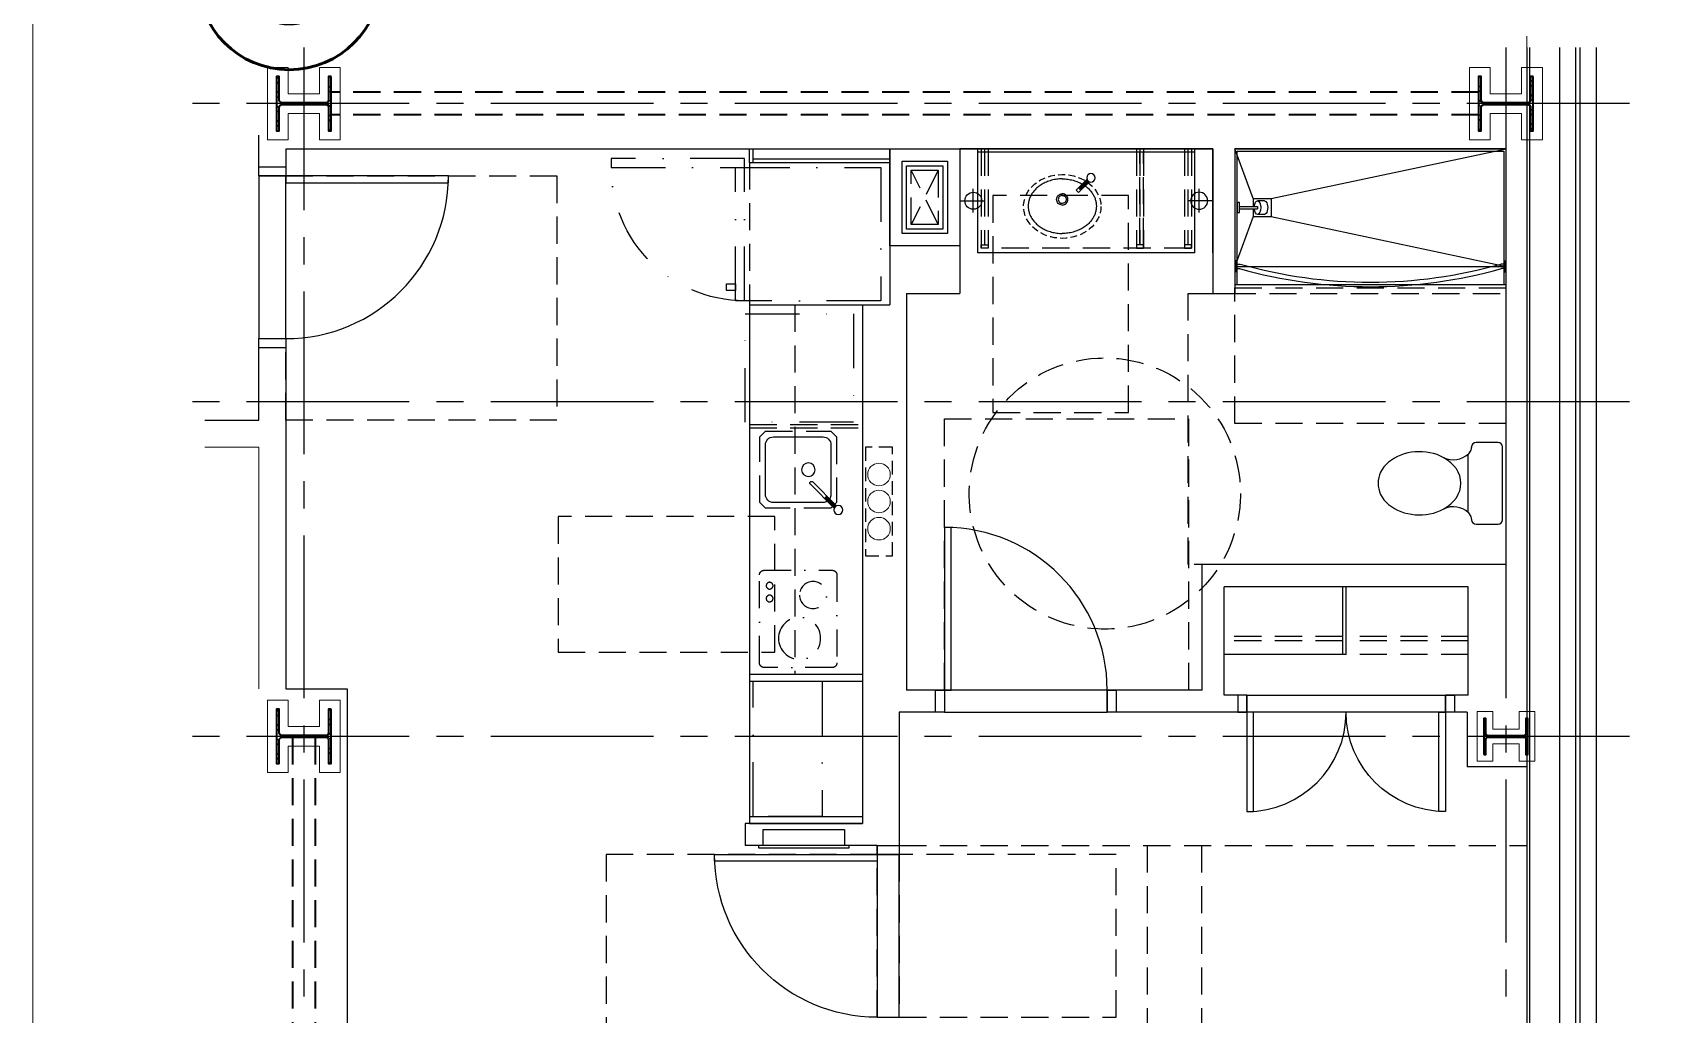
# Model space of a CAD drawing. Header units: inches. Extents: x 5995 to 10907, y 3795 to 5123.
# Drawn here: x 9389.2 to 9751.6, y 4459.1 to 4676.2 of the extents above; entities that cross this region are included whole.
import ezdxf
from ezdxf.enums import TextEntityAlignment as Align
from ezdxf.xclip import XClip

# ---------------------------------------------------------------- set-up
doc = ezdxf.new("R2010")
doc.units = ezdxf.units.IN
doc.header["$LTSCALE"] = 48
doc.header["$MEASUREMENT"] = 0
doc.header["$XCLIPFRAME"] = 0
for name, pattern in [('CENTER2', [1.125, 0.75, -0.125, 0.125, -0.125]), ('DASHDOT2', [0.5, 0.25, -0.125, 0, -0.125]), ('HIDDEN', [0.375, 0.25, -0.125]), ('HIDDEN2', [0.1875, 0.125, -0.0625]), ('PHANTOM2', [1.25, 0.625, -0.125, 0.125, -0.125, 0.125, -0.125])]:
    doc.linetypes.add(name, pattern=pattern)
for name, color, linetype in [('_0_Objects', 8, 'Continuous'), ('A-Door', 8, 'Continuous'), ('A-Door-Head', 8, 'Continuous'), ('A-Eqpm', 8, 'Continuous'), ('A-Eqpm-NIC', 8, 'DASHDOT2'), ('A-Flor-ADA', 8, 'PHANTOM2'), ('A-Flor-Case', 8, 'Continuous'), ('A-Flor-Case-Hidden', 8, 'HIDDEN2'), ('A-Flor-Outline', 8, 'Continuous'), ('A-Flor-Ovhd', 8, 'HIDDEN2'), ('A-Flor-Pfix', 8, 'Continuous'), ('A-Flor-Soffit', 8, 'HIDDEN2'), ('A-Flor-Spcl', 8, 'Continuous'), ('A-Flor-Wall Mtd Fixture', 8, 'Continuous'), ('A-Grid(3-32)', 8, 'CENTER2'), ('A-HVAC', 8, 'HIDDEN2'), ('A-Wall-Full', 8, 'Continuous'), ('A-Wall-Hatch', 8, 'Continuous')]:
    doc.layers.add(name, color=color, linetype=linetype)
for name, color, linetype, lineweight in [('A-Detl-Hatch', 8, 'Continuous', 18), ('G-Anno-Ttlb', 8, 'Continuous', 50), ('G-Anno-Ttlb @ 12', 8, 'Continuous', 50), ('G-Anno-Ttlb @ 24', 8, 'Continuous', 50), ('G-Anno-Ttlb @ 48', 8, 'Continuous', 50), ('G-Anno-Ttlb @ 96', 8, 'Continuous', 50), ('S-Detl-Hatch', 8, 'Continuous', 18), ('S-Detl-Wide', 8, 'Continuous', 35)]:
    doc.layers.add(name, color=color, linetype=linetype, lineweight=lineweight)
doc.layers.add('G-Anno-Nplt', color=8, linetype='Continuous', lineweight=18, plot=False)
doc.layers.add('G-Anno-View', color=8, linetype='Continuous', lineweight=18, plot=False)
doc.styles.add('RomanS', font='arial.ttf')

# ---------------------------------------------------------------- blocks, each defined once
blk = doc.blocks.new('kitchen faucet')
for p, q in [((0.93, 0.38), (8.38, 0.38)), ((1, 0.12), (4, 0.12)), ((4, -0.12), (4, 0.12)), ((0.93, -0.38), (8.38, -0.38)), ((1, -0.12), (4, -0.12))]:
    blk.add_line(p, q)
blk.add_circle((0, 0), 1)
blk.add_arc((8.38, 0), 0.375, 270, 90)
blk = doc.blocks.new('kitchen sink')
blk.add_lwpolyline([(-14.94, -6.97, 0.143329), (-14, -7.25), (-3, -7.25, 0.414214), (-1.25, -5.5), (-1.25, 5.5, 0.414214), (-3, 7.25), (-14, 7.25, 0.414214), (-15.75, 5.5), (-15.75, -5.5, 0.143329), (-15.47, -6.44, 0.143329)], format="xyb")
blk.add_circle((-10.75, 0), 1.5)
at = {"layer": 'A-Flor-Case-Hidden'}
for p, q in [((-15.75, 8.5), (-17, 7.25)), ((-1.25, 8.5), (0, 7.25)), ((-16.64, -7.61), (-17, -7.25)), ((-15.75, -8.5), (-16.11, -8.14)), ((-1.25, -8.5), (0, -7.25))]:
    blk.add_line(p, q, dxfattribs=at)
for points in [[(-17, 7.25), (-17, -7.25)], [(-1.25, 8.5), (-15.75, 8.5)], [(0, -7.25), (0, 7.25)], [(-15.75, -8.5), (-1.25, -8.5)]]:
    blk.add_lwpolyline(points, dxfattribs=at)
at = {"rotation": 45.00000000000001}
blk.add_blockref('kitchen faucet', (-17.38, -8.88), dxfattribs=at)
blk = doc.blocks.new('cooktop')
at = {"ltscale": 0.5}
blk.add_lwpolyline([(-7.56, -21.5), (7.56, -21.5, 0.414214), (8.56, -20.5), (8.56, -1, 0.414214), (7.56, 0), (-7.56, 0, 0.414214), (-8.56, -1), (-8.56, -20.5, 0.414214)], format="xyb", close=True, dxfattribs=at)
for centre, radius in [((-3.27, -5.47), 3), ((6.32, -3.4), 0.75), ((6.32, -6.24), 0.75), ((-0.31, -15.05), 4.66)]:
    blk.add_circle(centre, radius, dxfattribs=at)
blk = doc.blocks.new('refrigerator')
blk.add_line((-30.125, 0), (-30.125, -29.5))
for points in [[(-32.125, -29.5), (0, -29.5), (0, 0), (-32.125, 0)], [(-34.125, -3.75), (-32.125, -3.75), (-32.125, -2.25), (-34.125, -2.25)], [(-59.625, -31.5), (-59.625, -29.5), (-30.125, -29.5), (-30.125, -31.5)]]:
    blk.add_lwpolyline(points, close=True)
blk.add_arc((-30.125, -29.5), 29.5, 90, 183.88744)
blk = doc.blocks.new('fridge cubby')
at = {"layer": 'A-Flor-Case'}
for p, q in [((-31, -31.5), (0, -31.5)), ((-31, -31.5), (-31, -34.5)), ((-30.25, -31.5), (-30.25, -34.5)), ((-30.25, -32.25), (0, -32.25))]:
    blk.add_line(p, q, dxfattribs=at)
at = {"layer": 'A-Flor-Ovhd'}
blk.add_line((-31, -31.5), (-31, 0.125), dxfattribs=at)
at = {"layer": 'A-Eqpm-NIC'}
blk.add_blockref('refrigerator', (-2, -0.875), dxfattribs=at)
blk = doc.blocks.new('ADA Kitchen')
at = {"layer": 'A-Eqpm-NIC'}
for points in [[(60.5, -8), (60.5, -32), (36.5, -32), (36.5, -8)], [(147.69, -14.93), (147.69, -30.18), (117.81, -30.18), (117.81, -14.93)]]:
    blk.add_lwpolyline(points, close=True, dxfattribs=at)
at = {"layer": 'A-Flor-Case'}
for p, q in [((34.5, -31), (34.5, -6)), ((116.25, -31), (116.25, -6)), ((117.75, -31), (117.75, -6)), ((147.75, -31), (147.75, -6)), ((149.25, -31), (149.25, -6)), ((34.5, -31), (149.25, -31))]:
    blk.add_line(p, q, dxfattribs=at)
at = {"layer": 'A-Flor-Case-Hidden'}
for p, q in [((61, -31), (61, -6)), ((61.75, -31), (61.75, -6))]:
    blk.add_line(p, q, dxfattribs=at)
at = {"layer": 'A-Flor-Ovhd'}
for q in [(34.5, -6), (116.25, -21)]:
    blk.add_line((34.5, -21), q, dxfattribs=at)
at = {"layer": 'A-Wall-Full'}
for p, q in [((0, 0), (34.5, 0)), ((0, -31), (0, 0)), ((34.5, -6), (34.5, 0)), ((34.5, -6), (149.25, -6))]:
    blk.add_line(p, q, dxfattribs=at)
at = {"extrusion": (0, 0, -1), "zscale": -1, "rotation": 90}
blk.add_blockref('fridge cubby', (-34.5, 0), dxfattribs=at)
at = {"layer": 'A-Eqpm-NIC', "extrusion": (0, 0, -1), "zscale": -1, "rotation": 270}
blk.add_blockref('cooktop', (-93.25, -20.25), dxfattribs=at)
at = {"layer": 'A-Flor-Pfix', "extrusion": (0, 0, -1), "zscale": -1, "rotation": 270}
blk.add_blockref('kitchen sink', (-71, -28.75), dxfattribs=at)
blk = doc.blocks.new('36in door')
blk.add_lwpolyline([(-1.5, -36), (0, -36), (0, 0), (-1.5, 0)], close=True)
blk.add_arc((0, 0), 36, 180, 270)
blk = doc.blocks.new('Toiliet American Std Cadet Pro')
for p, q in [((0, 8.06), (0, -8.06)), ((5.84, 9.06), (1, 9.06)), ((6.84, 7.9), (6.84, 8.06)), ((7.53, 6.52), (7, 7.36)), ((7.69, -5.98), (7.69, 5.98)), ((7, -7.36), (7.53, -6.52)), ((1, -9.06), (5.84, -9.06)), ((6.84, -8.06), (6.84, -7.9))]:
    blk.add_line(p, q)
for centre, radius, start, end in [((1, 8.06), 1, 90, 180), ((5.84, 8.06), 1, 0, 90), ((7.84, 7.9), 1, 180, 212.4157), ((6.69, 5.98), 1, 0, 32.4157), ((10.89, 10.1), 4.91, 226.8784, 295.5831), ((10.89, -10.1), 4.91, 64.417, 133.1217), ((6.69, -5.98), 1, 327.5844, 0), ((1, -8.06), 1, 180, 270), ((5.84, -8.06), 1, 270, 0), ((7.84, -7.9), 1, 147.5844, 180)]:
    blk.add_arc(centre, radius, start, end)
for start_param, end_param in [(4.086017, 8.480354), (2.197169, 4.086017)]:
    blk.add_ellipse((18.39, 0), major_axis=(9.17, 0), ratio=0.762999, start_param=start_param, end_param=end_param)
blk = doc.blocks.new('22in door')
blk.add_lwpolyline([(0, -22), (1.5, -22), (1.5, 0), (0, 0)], close=True)
blk.add_arc((0, 0), 22, 270, 0)
blk = doc.blocks.new('wall sconce')
for p, q in [((-1, 0), (4.625, 0)), ((2, -2.625), (2, 2.625))]:
    blk.add_line(p, q)
blk.add_circle((2, 0), 1.875)
blk = doc.blocks.new('sink1915rear')
for p, q in [((-6, -4.54), (-3.61, -6.94)), ((-5.78, -4.41), (-3.96, -6.23)), ((-5.6, -4.24), (-3.78, -6.05)), ((-5.47, -4.01), (-3.08, -6.41)), ((-3.96, -6.23), (-3.78, -6.05)), ((-3.61, -6.94), (-3.08, -6.41))]:
    blk.add_line(p, q)
blk.add_circle((-6.35, -3.67), 0.938)
for points, knots in [([(-5.07, -5.48), (-5.16, -5.54), (-5.5, -5.8), (-6.03, -6.29), (-6.6, -6.99), (-7.03, -7.71), (-7.32, -8.45), (-7.5, -9.2), (-7.56, -9.95), (-7.5, -10.7), (-7.32, -11.45), (-7.03, -12.19), (-6.6, -12.91), (-6.03, -13.61), (-5.33, -14.26), (-4.48, -14.84), (-3.5, -15.33), (-2.41, -15.7), (-1.23, -15.95), (-0.41, -15.98), (0, -15.99)], [5.387657, 5.387657, 5.387657, 5.387657, 5.72094, 6.671915, 7.55893, 8.391939, 9.182354, 9.943851, 10.690053, 11.436458, 12.198524, 12.989815, 13.823917, 14.712127, 15.664288, 16.687236, 17.780855, 18.938437, 20.147416, 21.38303, 21.38303, 21.38303, 21.38303]), ([(0, -3.91), (-0.41, -3.93), (-1.23, -3.96), (-2.41, -4.2), (-3.48, -4.57), (-4.13, -4.89), (-4.43, -5.06)], [0, 0, 0, 0, 1.238365, 2.448444, 3.606048, 4.621257, 4.621257, 4.621257, 4.621257])]:
    blk.add_open_spline(points, degree=3, knots=knots)
for points in [[(0, -9.7), (-0.48, -9.61), (-0.88, -9.34), (-1.15, -8.93), (-1.25, -8.45), (-1.15, -7.97), (-0.88, -7.57), (-0.48, -7.3), (0, -7.2)], [(0, -3.91), (1.24, -3.99), (2.42, -4.23), (3.52, -4.61), (4.49, -5.1), (5.33, -5.68), (6.03, -6.32), (6.59, -7.01), (7.01, -7.73), (7.31, -8.46), (7.48, -9.21), (7.54, -9.95), (7.48, -10.69), (7.31, -11.44), (7.01, -12.17), (6.59, -12.89), (6.03, -13.58), (5.33, -14.22), (4.49, -14.81), (3.51, -15.3), (2.42, -15.67), (1.23, -15.91), (0, -15.99)], [(0, -9.7), (0.48, -9.61), (0.88, -9.34), (1.15, -8.93), (1.25, -8.45), (1.15, -7.97), (0.88, -7.57), (0.48, -7.3), (0, -7.2)], [(0, -7.58), (-0.33, -7.64), (-0.62, -7.83), (-0.81, -8.12), (-0.87, -8.45), (-0.81, -8.79), (-0.62, -9.07), (-0.33, -9.26), (0, -9.33)], [(0, -7.58), (0.33, -7.64), (0.62, -7.83), (0.81, -8.12), (0.88, -8.45), (0.81, -8.79), (0.62, -9.07), (0.33, -9.26), (0, -9.33)]]:
    blk.add_spline(points, degree=3)
at = {"layer": 'A-Flor-Case-Hidden', "linetype": 'HIDDEN2', "ltscale": 0.25, "extrusion": (0, 0, -1)}
blk.add_ellipse((0, -10.01), major_axis=(-8.56, 0), ratio=0.824818, dxfattribs=at)
blk = doc.blocks.new('41in Std Vanity')
at = {"layer": 'A-Flor-Case'}
for p, q in [((23, 52), (0, 52)), ((0.75, 4), (0.75, 52)), ((23, 4), (23, 52)), ((23, 4), (0, 4))]:
    blk.add_line(p, q, dxfattribs=at)
at = {"layer": 'A-Flor-Case-Hidden'}
for p, q in [((0, 51.25), (22, 51.25)), ((22, 4.75), (22, 51.125)), ((0, 50.5), (21.25, 50.5)), ((0, 49.75), (21.25, 49.75)), ((0, 16.875), (21.25, 16.875)), ((0, 16.125), (21.25, 16.125)), ((0, 15.375), (22, 15.375)), ((21.25, 16.125), (0.75, 16.125)), ((21.25, 15.375), (0.75, 15.375)), ((0, 6.25), (21.25, 6.25)), ((0, 5.5), (21.25, 5.5)), ((0, 4.75), (22, 4.75))]:
    blk.add_line(p, q, dxfattribs=at)
for points in [[(21.25, 49.75), (22, 49.75), (22, 51.25), (21.25, 51.25)], [(21.25, 16.875), (22, 16.875), (22, 15.375), (21.25, 15.375)], [(21.25, 6.25), (22, 6.25), (22, 4.75), (21.25, 4.75)]]:
    blk.add_lwpolyline(points, close=True, dxfattribs=at)
at = {"layer": 'A-Wall-Full'}
for p, q in [((0, 0), (0, 56)), ((0, 56), (23, 56)), ((23, 0), (0, 0))]:
    blk.add_line(p, q, dxfattribs=at)
at = {"layer": 'A-Flor-Pfix', "rotation": 90}
blk.add_blockref('sink1915rear', (2.736, 33.312), dxfattribs=at)
at = {"layer": 'A-Flor-Wall Mtd Fixture', "xscale": -1, "rotation": 90}
blk.add_blockref('wall sconce', (11.5, 55), dxfattribs=at)
at = {"layer": 'A-Flor-Wall Mtd Fixture', "rotation": 90}
blk.add_blockref('wall sconce', (11.5, 1), dxfattribs=at)
blk = doc.blocks.new('Single 12x6 HVAC Shaft')
at = {"layer": 'A-Flor-Outline'}
blk.add_lwpolyline([(3.75, 17.75), (11.75, 17.75), (11.75, 3.75), (3.75, 3.75)], close=True, dxfattribs=at)
at = {"layer": 'A-HVAC'}
for p, q in [((4.75, 16.75), (10.75, 4.75)), ((4.75, 4.75), (10.75, 16.75))]:
    blk.add_line(p, q, dxfattribs=at)
blk.add_lwpolyline([(4.75, 16.75), (10.75, 16.75), (10.75, 4.75), (4.75, 4.75)], close=True, dxfattribs=at)
at = {"layer": 'A-Wall-Full'}
for points in [[(0, 21.5), (15.5, 21.5), (15.5, 0), (0, 0)], [(2.75, 18.75), (12.75, 18.75), (12.75, 2.75), (2.75, 2.75)]]:
    blk.add_lwpolyline(points, close=True, dxfattribs=at)
blk = doc.blocks.new('shower head')
for p, q in [((0.5, 0.25), (4.48, 0.25)), ((6.04, 1.5), (4.5, 1.5)), ((0.5, -0.25), (4.48, -0.25)), ((6.02, -1.5), (4.49, -1.5))]:
    blk.add_line(p, q)
blk.add_lwpolyline([(0, -1.12), (0.5, -1.12), (0.5, 1.12), (0, 1.12)], close=True)
at = {"extrusion": (0, 0, -1)}
for centre, start_param, end_param in [((4.5, 0), 4.878708, 10.826996), ((6.02, 0), 6.265998, 9.430839)]:
    blk.add_ellipse(centre, major_axis=(0, 1.5), ratio=0.483735, start_param=start_param, end_param=end_param, dxfattribs=at)
blk.add_open_spline([(4.48, 0.25), (4.49, 0.2), (4.49, 0.16), (4.49, 0.11), (4.5, 0.04), (4.5, -0.04), (4.49, -0.11), (4.49, -0.16), (4.49, -0.21), (4.48, -0.25)], degree=3, knots=[7.6339989, 7.6339989, 7.6339989, 7.6339989, 7.7552894, 7.7552894, 7.7552894, 7.9540134, 7.9540134, 7.9540134, 8.074038, 8.074038, 8.074038, 8.074038])
blk = doc.blocks.new('shower curtain rod')
for p, q in [((-59.75, 0), (-60, 0)), ((-59.75, -2.5), (-59.75, 0)), ((-0.25, 0), (0, 0)), ((-0.25, -2.5), (-0.25, 0)), ((-59.75, -2.5), (-60, -2.5)), ((-59.75, -0.75), (-58.86, -0.75)), ((-59.75, -1.75), (-59, -1.75)), ((-0.25, -0.75), (-1.14, -0.75)), ((-0.25, -1.75), (-1, -1.75)), ((-0.25, -2.5), (0, -2.5))]:
    blk.add_line(p, q)
for centre, radius, start, end in [((-30, 101.37), 107.12, 254.2934, 285.7066), ((-30, 101.34), 106.09, 254.2167, 285.7833)]:
    blk.add_arc(centre, radius, start, end)
blk = doc.blocks.new('ADA ROLL-IN SHWR')
at = {"layer": 'A-Flor-Pfix'}
for p, q in [((4.01, -11), (0.01, 0)), ((8.01, -11), (60, 0)), ((4.01, -11), (4.01, -12.75)), ((4.01, -11), (8.01, -11)), ((4.01, -13.25), (4.01, -15)), ((8.01, -11), (8.01, -15)), ((4.01, -15), (0.01, -26)), ((4.01, -15), (8.01, -15)), ((8.01, -15), (60, -26)), ((0, -26), (60, -26))]:
    blk.add_line(p, q, dxfattribs=at)
blk.add_lwpolyline([(0, -30), (60, -30), (60, 0), (0, 0)], close=True, dxfattribs=at)
blk.add_lwpolyline([(0.51, -30), (0.51, -0.5), (59.5, -0.5), (59.5, -30)], dxfattribs=at)
blk.add_blockref('shower head', (0.51, -13), dxfattribs=at)
at = {"layer": 'A-Flor-Spcl'}
blk.add_blockref('shower curtain rod', (60, -24.75), dxfattribs=at)
blk = doc.blocks.new('ADA 1BED BATH')
at = {"layer": 'A-Door'}
for points in [[(12.12, -124.62), (10.12, -124.62), (10.12, -119.75), (12.12, -119.75)], [(50.12, -124.62), (48.12, -124.62), (48.12, -119.75), (50.12, -119.75)], [(79, -124.62), (79, -120.87), (77, -120.87), (77, -124.62)], [(123, -124.62), (123, -120.87), (125, -120.87), (125, -124.62)]]:
    blk.add_lwpolyline(points, close=True, dxfattribs=at)
at = {"layer": 'A-Door-Head'}
for points in [[(12.12, -124.62), (48.12, -124.62), (48.12, -119.75), (12.12, -119.75)], [(79, -124.62), (79, -120.87), (123, -120.87), (123, -124.62)]]:
    blk.add_lwpolyline(points, close=True, dxfattribs=at)
at = {"layer": 'A-Flor-ADA', "linetype": 'HIDDEN2'}
for points in [[(22.84, -10.34), (22.84, -58.34), (52.84, -58.34), (52.84, -10.34)], [(66.05, -32), (136.37, -32), (136.37, -92), (66.05, -92)], [(76.37, -30.76), (136.37, -30.76), (136.37, -60.76), (76.37, -60.76)], [(12.12, -119.75), (12.12, -59.75), (66.12, -59.75), (66.12, -119.75)]]:
    blk.add_lwpolyline(points, close=True, dxfattribs=at)
blk.add_circle((47.6, -76.27), 30, dxfattribs=at)
at = {"layer": 'A-Flor-Case'}
for p, q in [((100.25, -111.87), (100.25, -96.87)), ((101, -111.87), (101, -96.87)), ((101, -111.87), (74, -111.87))]:
    blk.add_line(p, q, dxfattribs=at)
at = {"layer": 'A-Flor-Case-Hidden'}
for p, q in [((100.25, -107.87), (74, -107.87)), ((100.25, -108.87), (74, -108.87))]:
    blk.add_line(p, q, dxfattribs=at)
at = {"layer": 'A-Flor-Ovhd'}
for p, q in [((128, -107.87), (101, -107.87)), ((128, -108.87), (101, -108.87)), ((128, -111.87), (101, -111.87))]:
    blk.add_line(p, q, dxfattribs=at)
at = {"layer": 'A-Wall-Full'}
for p, q in [((15.5, 0), (15.51, -31.98)), ((71.5, 0), (71.51, -32)), ((76.38, 0), (76.38, -32)), ((76.38, 0), (136.37, 0)), ((136.37, 0), (136.37, -92)), ((3.75, -31.98), (3.74, -119.75)), ((3.75, -31.98), (15.51, -31.98)), ((71.51, -32), (76.38, -32)), ((69.12, -119.75), (69.12, -92)), ((136.37, -92), (69.12, -92)), ((74, -120.87), (74, -96.87)), ((128, -96.87), (74, -96.87)), ((128, -120.87), (128, -96.87)), ((12.12, -119.75), (3.74, -119.75)), ((12.12, -119.75), (12.12, -124.62)), ((69.12, -119.75), (48.12, -119.75)), ((48.12, -119.75), (48.12, -124.62)), ((79, -120.87), (74, -120.87)), ((79, -120.87), (79, -124.62)), ((128, -120.87), (123, -120.87)), ((123, -120.87), (123, -124.62)), ((12.12, -124.62), (2.12, -124.62)), ((79, -124.62), (48.12, -124.62)), ((127.75, -124.62), (123, -124.62))]:
    blk.add_line(p, q, dxfattribs=at)
at = {"rotation": 180}
blk.add_blockref('Single 12x6 HVAC Shaft', (15.5, 0), dxfattribs=at)
at = {"xscale": -1, "rotation": 90}
blk.add_blockref('41in Std Vanity', (71.5, 0), dxfattribs=at)
blk.add_blockref('ADA ROLL-IN SHWR', (76.38, 0))
at = {"layer": 'A-Door', "extrusion": (0, 0, -1), "xscale": -1, "zscale": -1, "rotation": 180}
blk.add_blockref('36in door', (-12.12, -119.75), dxfattribs=at)
at = {"layer": 'A-Door'}
blk.add_blockref('22in door', (79, -124.62), dxfattribs=at)
at = {"layer": 'A-Door', "xscale": -1}
blk.add_blockref('22in door', (123, -124.62), dxfattribs=at)
at = {"layer": 'A-Flor-Pfix', "rotation": 180.0001459485158}
blk.add_blockref('Toiliet American Std Cadet Pro', (135.61, -74), dxfattribs=at)
blk = doc.blocks.new('Plumbing Chase')
at = {"layer": 'A-Flor-Outline', "linetype": 'HIDDEN2', "ltscale": 0.5}
blk.add_lwpolyline([(0.625, 0), (6.625, 0), (6.625, 24), (0.625, 24)], close=True, dxfattribs=at)
at = {"layer": 'G-Anno-Nplt'}
for centre in [(3.625, 18), (3.625, 12), (3.625, 6)]:
    blk.add_circle(centre, 2.5, dxfattribs=at)
blk = doc.blocks.new('ADA King Suite')
at = {"layer": 'A-Door'}
for points in [[(0, -9), (0, -7), (6, -7), (6, -9)], [(0, -47), (0, -45), (6, -45), (6, -47)], [(136.89, -159.13), (136.89, -157.12), (141.76, -157.12), (141.76, -159.13)]]:
    blk.add_lwpolyline(points, close=True, dxfattribs=at)
at = {"layer": 'A-Door-Head'}
for points in [[(0, -9), (0, -45), (6, -45), (6, -9)], [(136.89, -159.13), (136.89, -195.12), (141.76, -195.12), (141.76, -159.13)]]:
    blk.add_lwpolyline(points, close=True, dxfattribs=at)
at = {"layer": 'A-Eqpm'}
for points in [[(129.64, -157.12), (111.64, -157.12), (111.64, -153.62), (129.64, -153.62)], [(130.64, -157.12), (110.64, -157.12), (110.64, -157.62), (130.64, -157.62)]]:
    blk.add_lwpolyline(points, close=True, dxfattribs=at)
at = {"layer": 'A-Flor-ADA', "linetype": 'HIDDEN2'}
for points in [[(6, -9), (66, -9), (66, -63), (6, -63)], [(114.25, -84.38), (66.25, -84.38), (66.25, -114.38), (114.25, -114.38)], [(76.89, -213.13), (136.89, -213.13), (136.89, -159.13), (76.89, -159.13)], [(141.76, -159.13), (141.76, -195.12), (189.76, -195.12), (189.76, -159.13)]]:
    blk.add_lwpolyline(points, close=True, dxfattribs=at)
at = {"layer": 'A-Flor-Soffit'}
for p, q in [((141.76, -157.12), (280.62, -157.12)), ((196.63, -157.12), (196.63, -322.89)), ((208.63, -157.12), (208.63, -322.89))]:
    blk.add_line(p, q, dxfattribs=at)
at = {"layer": 'A-Wall-Full'}
for p, q in [((0, -9), (0, 0)), ((6, -3), (211.14, -3)), ((6, -3), (6, -9)), ((0, -9), (6, -9)), ((0, -63), (0, -45)), ((0, -45), (6, -45)), ((6, -45), (6, -122.45)), ((-11.95, -63), (0, -63)), ((6, -122.45), (19.56, -122.45)), ((19.56, -122.45), (19.56, -197.12)), ((141.76, -127.62), (141.76, -159.13)), ((267.39, -127.62), (267.39, -139.73)), ((280.62, -139.73), (267.39, -139.73)), ((133.64, -152.25), (107.64, -152.25)), ((107.64, -152.25), (107.64, -157.12)), ((136.89, -157.12), (107.64, -157.12)), ((136.89, -157.12), (136.89, -159.13)), ((136.89, -159.13), (141.76, -159.13))]:
    blk.add_line(p, q, dxfattribs=at)
at = {"layer": 'G-Anno-Nplt'}
for p, q in [((280.62, 21.95), (280.62, -322.89)), ((-11.95, -69), (0, -69)), ((0, -69), (0, -122.45))]:
    blk.add_line(p, q, dxfattribs=at)
at = {"rotation": 270}
blk.add_blockref('ADA Kitchen', (139.64, -3), dxfattribs=at)
for name, p in [('ADA 1BED BATH', (139.64, -3)), ('Plumbing Chase', (133.64, -93.04))]:
    blk.add_blockref(name, p)
at = {"layer": 'A-Door', "extrusion": (0, 0, -1), "xscale": -1, "zscale": -1, "rotation": 270}
blk.add_blockref('36in door', (-6, -9), dxfattribs=at)
at = {"layer": 'A-Door', "extrusion": (0, 0, -1), "zscale": -1, "rotation": 90}
blk.add_blockref('36in door', (-136.89, -159.13), dxfattribs=at)
blk = doc.blocks.new('Anno_Title_A1')
at = {"linetype": 'ByBlock', "lineweight": -2}
blk.add_circle((0, 0), 2.25, dxfattribs=at)
blk.add_circle((0, 0), 2.25, dxfattribs=at)
at = {"linetype": 'ByBlock', "lineweight": -2, "style": 'RomanS'}
blk.add_attdef('NUMBER', text='', height=1.25, dxfattribs=at).set_placement((0, 0), align=Align.MIDDLE)
blk = doc.blocks.new('*U279')
at = {"layer": 'G-Anno-Ttlb @ 12', "xscale": 1.125, "yscale": 1.125, "zscale": 1.125}
blk.add_blockref('Anno_Title_A1', (9446, 4688.32), dxfattribs=at)
at = {"layer": 'G-Anno-Ttlb @ 24', "xscale": 2.25, "yscale": 2.25, "zscale": 2.25}
blk.add_blockref('Anno_Title_A1', (9446, 4688.32), dxfattribs=at)
at = {"layer": 'G-Anno-Ttlb @ 48', "xscale": 4.5, "yscale": 4.5, "zscale": 4.5}
blk.add_blockref('Anno_Title_A1', (9446, 4688.32), dxfattribs=at)
at = {"layer": 'G-Anno-Ttlb @ 96', "xscale": 9, "yscale": 9, "zscale": 9}
blk.add_blockref('Anno_Title_A1', (9446, 4688.32), dxfattribs=at)
blk = doc.blocks.new('2ND FLOOR CORE & SHELL')
at = {"layer": 'A-Wall-Full'}
for p, q in [((8331.87, -8356.75), (8331.87, -8536.75)), ((11689.12, -8844.75), (11689.12, -9209.38)), ((11704.5, -8844.75), (11704.5, -9224.75))]:
    blk.add_line(p, q, dxfattribs=at)
at = {"layer": 'A-Wall-Hatch'}
for p, q in [((8331.25, -8356.75), (8331.25, -8536.75)), ((11689.75, -8844.75), (11689.75, -9210)), ((11696.37, -8844.75), (11696.37, -9216.63)), ((11699.87, -8844.75), (11699.87, -9220.13)), ((11700.87, -8844.75), (11700.87, -9221.13))]:
    blk.add_line(p, q, dxfattribs=at)
blk = doc.blocks.new('*U9')
at = {"layer": 'A-Detl-Hatch'}
h = blk.add_hatch(dxfattribs=at)
h.set_pattern_fill('ANSI32', color=256, scale=6, style=0)
h.set_pattern_definition([(45, (0, -6.06), (-1.591, 1.591), []), (45, (1.0607, -6.06), (-1.591, 1.591), [])])
edge = h.paths.add_edge_path()
edge.add_line((6, -12.12), (6, -11.515))
edge.add_line((6, -11.515), (0.795, -11.515))
edge.add_arc((0.795, -10.915), 0.6, 180, 270, ccw=False)
edge.add_line((0.195, -10.915), (0.195, -1.205))
edge.add_arc((0.795, -1.205), 0.6, 90, 180, ccw=False)
edge.add_line((0.795, -0.605), (6, -0.605))
edge.add_line((6, -0.605), (6, 0))
edge.add_line((6, 0), (-6, 0))
edge.add_line((-6, 0), (-6, -0.605))
edge.add_line((-6, -0.605), (-0.795, -0.605))
edge.add_arc((-0.795, -1.205), 0.6, 0, 90, ccw=False)
edge.add_line((-0.195, -1.205), (-0.195, -10.915))
edge.add_arc((-0.795, -10.915), 0.6, 270, 360, ccw=False)
edge.add_line((-0.795, -11.515), (-6, -11.515))
edge.add_line((-6, -11.515), (-6, -12.12))
edge.add_line((-6, -12.12), (6, -12.12))
at = {"linetype": 'ByBlock'}
blk.add_lwpolyline([(6, -12.12), (6, -11.515), (0.795, -11.515, -0.4142136), (0.195, -10.915), (0.195, -1.205, -0.4142136), (0.795, -0.605), (6, -0.605), (6, 0), (-6, 0), (-6, -0.605), (-0.795, -0.605, -0.4142136), (-0.195, -1.205), (-0.195, -10.915, -0.4142136), (-0.795, -11.515), (-6, -11.515), (-6, -12.12)], format="xyb", close=True, dxfattribs=at)
blk = doc.blocks.new('W12X65')
at = {"layer": 'S-Detl-Hatch'}
blk.add_lwpolyline([(13860.59, -7310.28), (13860.59, -7305.67), (13854.79, -7305.67), (13854.79, -7298.76), (13860.59, -7298.76), (13860.59, -7294.16), (13844.59, -7294.16), (13844.59, -7298.76), (13850.4, -7298.76), (13850.4, -7305.67), (13844.59, -7305.67), (13844.59, -7310.28)], close=True, dxfattribs=at)
at = {"layer": 'S-Detl-Wide'}
blk.add_blockref('*U9', (13852.59, -7296.16), dxfattribs=at)
blk = doc.blocks.new('*U8')
at = {"layer": 'A-Detl-Hatch'}
h = blk.add_hatch(dxfattribs=at)
h.set_pattern_fill('ANSI32', color=256, scale=6, style=0)
h.set_pattern_definition([(45, (0, -4.865), (-1.591, 1.591), []), (45, (1.0607, -4.865), (-1.591, 1.591), [])])
edge = h.paths.add_edge_path()
edge.add_line((3.98, -9.73), (3.98, -9.295))
edge.add_line((3.98, -9.295), (0.645, -9.295))
edge.add_arc((0.645, -8.795), 0.5, 180, 270, ccw=False)
edge.add_line((0.145, -8.795), (0.145, -0.935))
edge.add_arc((0.645, -0.935), 0.5, 90, 180, ccw=False)
edge.add_line((0.645, -0.435), (3.98, -0.435))
edge.add_line((3.98, -0.435), (3.98, 0))
edge.add_line((3.98, 0), (-3.98, 0))
edge.add_line((-3.98, 0), (-3.98, -0.435))
edge.add_line((-3.98, -0.435), (-0.645, -0.435))
edge.add_arc((-0.645, -0.935), 0.5, 0, 90, ccw=False)
edge.add_line((-0.145, -0.935), (-0.145, -8.795))
edge.add_arc((-0.645, -8.795), 0.5, -90, 0, ccw=False)
edge.add_line((-0.645, -9.295), (-3.98, -9.295))
edge.add_line((-3.98, -9.295), (-3.98, -9.73))
edge.add_line((-3.98, -9.73), (3.98, -9.73))
at = {"linetype": 'ByBlock'}
blk.add_lwpolyline([(3.98, -9.73), (3.98, -9.295), (0.645, -9.295, -0.4142136), (0.145, -8.795), (0.145, -0.935, -0.4142136), (0.645, -0.435), (3.98, -0.435), (3.98, 0), (-3.98, 0), (-3.98, -0.435), (-0.645, -0.435, -0.4142136), (-0.145, -0.935), (-0.145, -8.795, -0.4142136), (-0.645, -9.295), (-3.98, -9.295), (-3.98, -9.73)], format="xyb", close=True, dxfattribs=at)
blk = doc.blocks.new('W10X33')
at = {"layer": 'S-Detl-Hatch'}
blk.add_lwpolyline([(13773.28, -7309.78), (13773.28, -7306.34), (13769.45, -7306.34), (13769.45, -7300.48), (13773.28, -7300.48), (13773.28, -7297.05), (13762.32, -7297.05), (13762.32, -7300.48), (13766.16, -7300.48), (13766.16, -7306.34), (13762.32, -7306.34), (13762.32, -7309.78)], close=True, dxfattribs=at)
at = {"layer": 'S-Detl-Wide'}
blk.add_blockref('*U8', (13767.8, -7298.55), dxfattribs=at)
blk = doc.blocks.new('2ND FLOOR - STRUCTURAL GRID')
at = {"layer": 'A-Grid(3-32)'}
for p, q in [((11418.5, -7426.01), (11418.5, -9409.77)), ((11684.5, -7426.01), (11684.5, -9409.77)), ((11897.69, -8858.75), (8119.31, -8858.75)), ((11912.5, -8924.75), (8104.5, -8924.75)), ((11912.5, -8998.75), (8104.5, -8998.75))]:
    blk.add_line(p, q, dxfattribs=at)
at = {"layer": 'S-Detl-Wide', "linetype": 'HIDDEN2'}
for p, q in [((11678.44, -8856.25), (11424.56, -8856.25)), ((11678.44, -8861.25), (11424.56, -8861.25)), ((11416, -8998.95), (11416, -9191.69)), ((11421, -8998.95), (11421, -9191.69))]:
    blk.add_line(p, q, dxfattribs=at)
for name, p, rotation in [('W12X65', (4116.28, -22711.34), 90), ('W12X65', (4382.28, -22711.34), 90), ('W12X65', (4116.28, -22851.34), 90), ('W10X33', (18987.91, 4769.05), 270)]:
    blk.add_blockref(name, p, dxfattribs=dict(rotation=rotation))

msp = doc.modelspace()

# ---------------------------------------------------------------- linework, layer by layer
at = {"layer": 'G-Anno-View'}
msp.add_lwpolyline([(9389.25, 5122.88), (10907.25, 5122.88), (10907.25, 4006.88), (9389.25, 4006.88)], close=True, dxfattribs=at)

# ---------------------------------------------------------------- block references
at = {"layer": '_0_Objects'}
ref = msp.add_blockref('2ND FLOOR CORE & SHELL', (1112.72, 13157.04), dxfattribs=at)
XClip(ref).set_block_clipping_path([(8309.6708328257, -8438.8544012376), (8621.2753487823, -8117.6216357965)])
msp.add_blockref('ADA King Suite', (9439.24, 4653.57), dxfattribs=at)
ref = msp.add_blockref('2ND FLOOR CORE & SHELL', (-1969.26, 13519.32), dxfattribs=at)
XClip(ref).set_block_clipping_path([(11390.6185741681, -9233.7552564133), (11711.8369270126, -8846.313396516)])
at = {"layer": '_0_Objects', "linetype": 'HIDDEN'}
ref = msp.add_blockref('2ND FLOOR - STRUCTURAL GRID', (-1969.26, 13519.32), dxfattribs=at)
XClip(ref).set_block_clipping_path([(11390.6185741681, -9233.7552564133), (11711.8369270126, -8846.313396516)])
at = {"layer": 'G-Anno-Ttlb'}
msp.add_blockref('*U279', (0, 0), dxfattribs=at)

doc.saveas('drawing.dxf')
